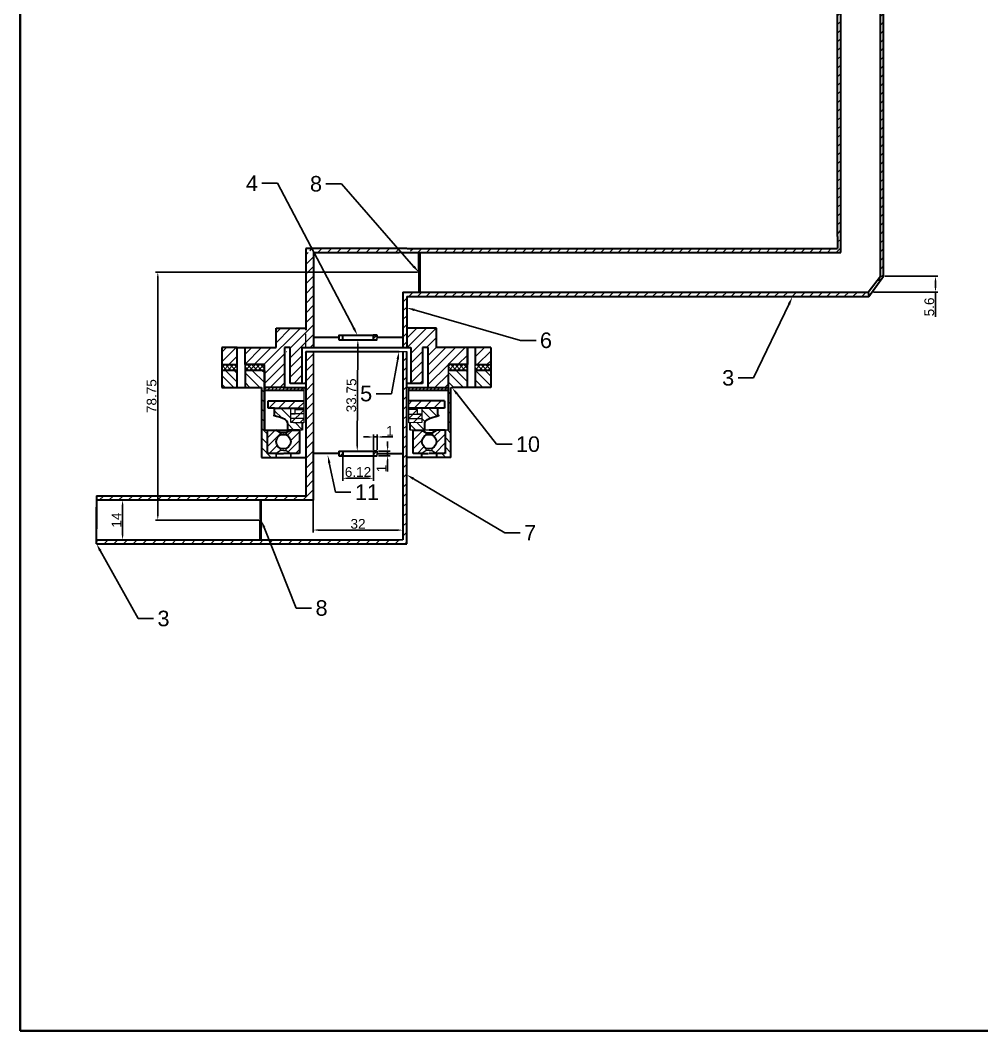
# Model space of a CAD drawing. Header units: millimetres. Extents: x 8 to 2580, y 319 to 2741.
# Drawn here: x 941 to 1437, y 319 to 839 of the extents above; entities that cross this region are included whole.
import ezdxf
from ezdxf import colors
from ezdxf.entities.mleader import LeaderData, LeaderLine
from ezdxf.math import Vec2, Vec3

# ---------------------------------------------------------------- set-up
doc = ezdxf.new("R2010")
doc.units = ezdxf.units.MM
doc.layers.add('Основная', color=7, linetype='Continuous', lineweight=40)
doc.styles.get("Standard").update_dxf_attribs({"font": 'arial.ttf'})
doc.dimstyles.new('ISO-25', dxfattribs={"dimtxt": 2.5, "dimasz": 2.5, "dimexe": 1.25, "dimexo": 0.625, "dimtad": 1, "dimtxsty": 'Standard', "dimcen": 2.5, "dimadec": 0, "dimazin": 0, "dimtfac": 1, "dimtmove": 0, "dimatfit": 3, "dimfxl": 1, "dimarcsym": 0})
pattern_1 = [(45, (-645.037, -32.9123), (-2.245064, 2.245064), [])]
pattern_2 = [(45, (-516.6192, 21.1615), (-1.122532, 1.122532), []), (135, (-516.6192, 21.1615), (-1.122532, -1.122532), [])]
pattern_3 = [(45, (-106.197, 5.4233), (-0.95, 0.95), [])]
pattern_4 = [(45, (-645.0997, 26.8657), (-2.245064, 2.245064), [])]
pattern_5 = [(45, (-106.2596, 65.2013), (-0.95, 0.95), [])]

# ---------------------------------------------------------------- blocks, each defined once
blk = doc.blocks.new('*D2')
at = {"color": 0, "lineweight": -2, "transparency": 16777216}
for p, q in [((1123.41, 618.05), (1123.41, 625.96)), ((1125.41, 618.05), (1125.41, 625.96)), ((1120.91, 624.71), (1118.41, 624.71)), ((1123.41, 624.71), (1125.41, 624.71)), ((1127.91, 624.71), (1133.5, 624.71))]:
    blk.add_line(p, q, dxfattribs=at)
at = {"color": 0, "transparency": 16777216}
for points in [[(1120.91, 625.13), (1120.91, 624.29), (1123.41, 624.71)], [(1127.91, 625.13), (1127.91, 624.29), (1125.41, 624.71)]]:
    blk.add_solid(points, dxfattribs=at)
at = {"layer": 'Defpoints', "color": 0, "transparency": 16777216}
for p in [(1125.41, 624.71), (1123.41, 617.43), (1125.41, 617.43)]:
    blk.add_point(p, dxfattribs=at)
at = {"color": 0, "lineweight": 13, "transparency": 16777216, "insert": (1131.95, 627.84), "char_height": 5, "attachment_point": 5}
blk.add_mtext('1', dxfattribs=at)
blk = doc.blocks.new('*D3')
at = {"color": 0, "lineweight": -2, "transparency": 16777216}
for p, q in [((1130.77, 619.93), (1130.77, 622.43)), ((1126.03, 617.43), (1132.02, 617.43)), ((1126.03, 615.03), (1132.02, 615.03)), ((1130.77, 617.43), (1130.77, 615.03)), ((1130.77, 612.53), (1130.77, 606.94))]:
    blk.add_line(p, q, dxfattribs=at)
at = {"color": 0, "transparency": 16777216}
for points in [[(1130.36, 619.93), (1131.19, 619.93), (1130.77, 617.43)], [(1130.36, 612.53), (1131.19, 612.53), (1130.77, 615.03)]]:
    blk.add_solid(points, dxfattribs=at)
at = {"layer": 'Defpoints', "color": 0, "transparency": 16777216}
for p in [(1125.41, 617.43), (1125.41, 615.03), (1130.77, 615.03)]:
    blk.add_point(p, dxfattribs=at)
at = {"color": 0, "lineweight": 13, "transparency": 16777216, "insert": (1127.64, 608.48), "char_height": 5, "attachment_point": 5, "rotation": 90}
blk.add_mtext('1', dxfattribs=at)
blk = doc.blocks.new('*D4')
at = {"color": 0, "lineweight": -2, "transparency": 16777216}
for p, q in [((1146.2, 709.63), (1011.06, 709.63)), ((1012.31, 584.39), (1012.31, 707.13)), ((1064.37, 581.89), (1011.06, 581.89))]:
    blk.add_line(p, q, dxfattribs=at)
at = {"color": 0, "lineweight": 100, "transparency": 16777216}
for points in [[(1011.9, 707.13), (1012.73, 707.13), (1012.31, 709.63)], [(1011.9, 584.39), (1012.73, 584.39), (1012.31, 581.89)]]:
    blk.add_solid(points, dxfattribs=at)
at = {"layer": 'Defpoints', "color": 0, "lineweight": 100, "transparency": 16777216}
for p in [(1012.31, 709.63), (1146.82, 709.63), (1064.99, 581.89)]:
    blk.add_point(p, dxfattribs=at)
at = {"color": 0, "lineweight": 13, "transparency": 16777216, "insert": (1009.14, 645.76), "char_height": 5, "attachment_point": 5, "rotation": 90}
blk.add_mtext('78.75', dxfattribs=at)
blk = doc.blocks.new('*D5')
at = {"color": 0, "lineweight": -2, "transparency": 16777216}
for p, q in [((1092.55, 668.15), (1092.43, 575.52)), ((1138.68, 668.09), (1138.56, 575.46)), ((1136.06, 576.71), (1094.93, 576.76))]:
    blk.add_line(p, q, dxfattribs=at)
at = {"color": 0, "lineweight": 100, "transparency": 16777216}
for points in [[(1094.93, 577.18), (1094.93, 576.35), (1092.43, 576.77)], [(1136.07, 577.13), (1136.06, 576.3), (1138.56, 576.71)]]:
    blk.add_solid(points, dxfattribs=at)
at = {"layer": 'Defpoints', "color": 0, "lineweight": 100, "transparency": 16777216}
for p in [(1092.55, 668.78), (1138.68, 668.72), (1092.43, 576.77)]:
    blk.add_point(p, dxfattribs=at)
at = {"color": 0, "lineweight": 30, "transparency": 16777216, "insert": (1115.52, 579.92), "char_height": 5, "attachment_point": 5, "rotation": 359.927}
blk.add_mtext('32', dxfattribs=at)
blk = doc.blocks.new('*D6')
at = {"color": 0, "lineweight": -2, "transparency": 16777216}
for p, q in [((1107.61, 614.4), (1107.61, 602.19)), ((1123.41, 614.4), (1123.41, 602.19)), ((1110.11, 603.44), (1120.91, 603.44))]:
    blk.add_line(p, q, dxfattribs=at)
at = {"color": 0, "lineweight": 100, "transparency": 16777216}
for points in [[(1110.11, 603.85), (1110.11, 603.02), (1107.61, 603.44)], [(1120.91, 603.85), (1120.91, 603.02), (1123.41, 603.44)]]:
    blk.add_solid(points, dxfattribs=at)
at = {"layer": 'Defpoints', "color": 0, "lineweight": 100, "transparency": 16777216}
for p in [(1107.61, 615.03), (1123.41, 615.03), (1123.41, 603.44)]:
    blk.add_point(p, dxfattribs=at)
at = {"color": 0, "lineweight": 13, "transparency": 16777216, "insert": (1115.51, 606.62), "char_height": 5, "attachment_point": 5}
blk.add_mtext('6.12', dxfattribs=at)
blk = doc.blocks.new('*D16')
at = {"color": 0, "lineweight": -2, "transparency": 16777216}
for p, q in [((1114.9, 674.81), (1114.17, 674.81)), ((1115.41, 672.31), (1115.12, 619.93)), ((1114.58, 617.43), (1113.86, 617.44))]:
    blk.add_line(p, q, dxfattribs=at)
at = {"color": 0, "lineweight": 100, "transparency": 16777216}
for points in [[(1114.99, 672.31), (1115.83, 672.31), (1115.42, 674.81)], [(1114.71, 619.93), (1115.54, 619.93), (1115.11, 617.43)]]:
    blk.add_solid(points, dxfattribs=at)
at = {"layer": 'Defpoints', "color": 0, "lineweight": 100, "transparency": 16777216}
for p in [(1115.52, 674.81), (1115.11, 617.43), (1115.21, 617.43)]:
    blk.add_point(p, dxfattribs=at)
at = {"color": 0, "lineweight": 13, "transparency": 16777216, "insert": (1112.09, 646.14), "char_height": 5, "attachment_point": 5, "rotation": 89.6874}
blk.add_mtext('33.75', dxfattribs=at)
blk = doc.blocks.new('*D17')
at = {"color": 0, "lineweight": -2, "transparency": 16777216}
for p, q in [((1387.06, 707.51), (1414.41, 707.51)), ((1413.16, 705.01), (1413.16, 701.9)), ((1381.14, 699.4), (1414.41, 699.4)), ((1413.16, 699.4), (1413.16, 686.55))]:
    blk.add_line(p, q, dxfattribs=at)
at = {"color": 0, "lineweight": 100, "transparency": 16777216}
for points in [[(1412.75, 705.01), (1413.58, 705.01), (1413.16, 707.51)], [(1412.75, 701.9), (1413.58, 701.9), (1413.16, 699.4)]]:
    blk.add_solid(points, dxfattribs=at)
at = {"layer": 'Defpoints', "color": 0, "lineweight": 100, "transparency": 16777216}
for p in [(1386.43, 707.51), (1380.52, 699.4), (1413.16, 699.4)]:
    blk.add_point(p, dxfattribs=at)
at = {"color": 0, "lineweight": 13, "transparency": 16777216, "insert": (1409.99, 691.73), "char_height": 5, "attachment_point": 5, "rotation": 90}
blk.add_mtext('5.6', dxfattribs=at)
blk = doc.blocks.new('*D19')
at = {"color": 0, "lineweight": -2, "transparency": 16777216}
for p, q in [((981.31, 592.09), (995.41, 592.09)), ((994.16, 589.59), (994.16, 574.16)), ((981.31, 571.66), (995.41, 571.66))]:
    blk.add_line(p, q, dxfattribs=at)
at = {"color": 0, "lineweight": 100, "transparency": 16777216}
for points in [[(993.75, 589.59), (994.58, 589.59), (994.16, 592.09)], [(993.75, 574.16), (994.58, 574.16), (994.16, 571.66)]]:
    blk.add_solid(points, dxfattribs=at)
at = {"layer": 'Defpoints', "color": 0, "lineweight": 100, "transparency": 16777216}
for p in [(980.68, 592.09), (980.68, 571.66), (994.16, 571.66)]:
    blk.add_point(p, dxfattribs=at)
at = {"color": 0, "lineweight": 13, "transparency": 16777216, "insert": (991.03, 581.88), "char_height": 5, "attachment_point": 5, "rotation": 90}
blk.add_mtext('14', dxfattribs=at)

msp = doc.modelspace()

# ---------------------------------------------------------------- hatches: boundary and pattern name
at = {"lineweight": 9, "transparency": 33554684}
h = msp.add_hatch(dxfattribs=at)
h.set_pattern_fill('ANSI31', color=256)
h.paths.add_polyline_path([(1364.311, 968.03), (1362.462, 968.03), (1362.624, 811.157), (1364.311, 811.157)])
h = msp.add_hatch(dxfattribs=at)
h.set_pattern_fill('ANSI31', color=256)
h.paths.add_polyline_path([(1386.431, 870.02), (1384.733, 870.02), (1384.733, 799.892), (1386.431, 799.892)])
h = msp.add_hatch(dxfattribs=at)
h.set_pattern_fill('ANSI31', color=256)
h.paths.add_polyline_path([(1364.311, 811.157), (1362.624, 811.157), (1362.714, 729.972), (1364.311, 729.972)])
h = msp.add_hatch(dxfattribs=at)
h.set_pattern_fill('ANSI31', color=256)
h.paths.add_polyline_path([(1386.431, 798.434), (1384.733, 798.434), (1384.733, 707.505), (1386.431, 707.505)])
h = msp.add_hatch(dxfattribs=at)
h.set_pattern_fill('ANSI31', color=256)
h.paths.add_polyline_path([(1364.311, 729.972), (1362.714, 729.972), (1362.716, 728.002), (1362.716, 721.833), (1266.832, 721.833), (1266.832, 719.832), (1364.311, 719.832)])
at = {"lineweight": 9}
h = msp.add_hatch(dxfattribs=at)
h.set_pattern_fill('JIS_WOOD', color=256, scale=5)
h.paths.add_polyline_path([(1092.548, 668.153), (1076.682, 668.782), (1088.549, 668.77), (1088.549, 594.426), (980.682, 594.426), (980.682, 592.093), (1092.461, 592.093)])
h.paths.add_polyline_path([(1092.549, 708.582), (1092.549, 719.832), (1088.549, 721.801), (1140.682, 721.801), (1140.682, 719.832), (1137.007, 719.832), (1137.007, 721.832), (1140.682, 721.832), (1140.682, 719.758), (1088.549, 719.758), (1088.549, 719.832), (1088.549, 708.582), (1088.549, 680.782), (1088.549, 670.782), (1092.549, 670.782)])
h.paths.add_polyline_path([(1082.682, 569.658), (1080.682, 571.658), (980.682, 571.658), (980.682, 569.658), (1083.557, 569.658), (1085.557, 569.658), (1080.682, 569.658), (1140.682, 569.658), (1140.682, 668.717), (1138.682, 668.719), (1138.682, 571.78), (1136.682, 571.78), (1082.682, 571.763)])
at = {"lineweight": 9, "transparency": 33554684}
h = msp.add_hatch(dxfattribs=at)
h.set_pattern_fill('ANSI31', color=256)
h.paths.add_polyline_path([(1266.832, 721.833), (1255.797, 721.833), (1255.797, 721.832), (1152.182, 721.832), (1142.628, 721.832), (1142.628, 719.832), (1152.182, 719.832), (1266.832, 719.832)])
at = {"transparency": 33554684}
h = msp.add_hatch(dxfattribs=at)
h.set_pattern_fill('ANGLE', color=256, angle=21.07834)
h.set_pattern_definition([(21.07834, (0, 0), (-2.512114, 6.51763), [5.08, -1.905]), (111.07834, (0, 0), (-6.51763, -2.512114), [5.08, -1.905])])
h.paths.add_polyline_path([(1386.431, 707.505), (1384.733, 707.505), (1378.465, 699.401), (1378.76, 697.109)])
at = {"lineweight": 9, "transparency": 33554684}
h = msp.add_hatch(dxfattribs=at)
h.set_pattern_fill('ANSI31', color=256)
h.paths.add_polyline_path([(1378.465, 699.401), (1138.682, 699.401), (1138.682, 691.288), (1140.682, 691.288), (1140.682, 697.109), (1378.465, 697.109)])
h.paths.add_polyline_path([(1140.682, 691.288), (1138.682, 691.288), (1138.682, 670.782), (1140.682, 670.782)])
at = {"lineweight": 9}
h = msp.add_hatch(dxfattribs=at)
h.set_pattern_fill('JIS_WOOD', color=256, scale=5)
h.paths.add_polyline_path([(1077.549, 670.782), (1080.549, 671.282), (1080.549, 652.682), (1086.549, 652.182), (1086.549, 670.782), (1088.549, 670.782), (1088.549, 677.832), (1088.549, 680.782), (1073.299, 680.782), (1073.299, 670.782), (1057.299, 670.782), (1057.299, 661.982), (1067.299, 661.982), (1067.299, 650.182), (1077.549, 650.182)])
h.paths.add_polyline_path([(1171.932, 670.782), (1155.932, 670.782), (1155.911, 680.782), (1140.682, 680.782), (1140.682, 670.782), (1142.682, 670.782), (1142.682, 652.182), (1148.682, 652.182), (1148.682, 670.782), (1151.682, 670.782), (1151.682, 650.182), (1161.932, 650.182), (1161.932, 661.982), (1171.932, 661.982)])
at = {"lineweight": 30}
h = msp.add_hatch(dxfattribs=at)
h.set_pattern_fill('ANSI31', color=256)
h.set_pattern_definition(pattern_4)
h.paths.add_polyline_path([(1105.543, 677.207), (1105.543, 674.807), (1107.543, 674.807), (1107.543, 677.207)])
h = msp.add_hatch(dxfattribs=at)
h.set_pattern_fill('ANSI31', color=256)
h.set_pattern_definition(pattern_4)
h.paths.add_polyline_path([(1105.543, 677.207), (1105.543, 674.807), (1107.543, 674.807), (1107.543, 677.207)])
h = msp.add_hatch(dxfattribs=at)
h.set_pattern_fill('ANSI31', color=256)
h.set_pattern_definition(pattern_4)
h.paths.add_polyline_path([(1105.543, 677.207), (1105.543, 674.807), (1107.543, 674.807), (1107.543, 677.207)])
at = {"lineweight": 30, "transparency": 33554684}
h = msp.add_hatch(dxfattribs=at)
h.set_pattern_fill('ANSI31', color=256)
h.set_pattern_definition([(45, (0, 2.4687), (-2.245064, 2.245064), [])])
h.paths.add_polyline_path([(1107.543, 677.207), (1105.543, 677.207), (1105.543, 674.807), (1107.543, 674.807)])
h.paths.add_polyline_path([(1107.606, 617.429), (1105.606, 617.429), (1105.606, 615.029), (1107.606, 615.029)])
at = {"lineweight": 30}
h = msp.add_hatch(dxfattribs=at)
h.set_pattern_fill('JIS_WOOD', color=256, scale=1.9)
h.set_pattern_definition(pattern_5)
h.paths.add_polyline_path([(1125.343, 677.207), (1123.343, 677.207), (1123.343, 674.807), (1125.343, 674.807)])
h = msp.add_hatch(dxfattribs=at)
h.set_pattern_fill('JIS_WOOD', color=256, scale=1.9)
h.set_pattern_definition(pattern_5)
h.paths.add_polyline_path([(1125.343, 677.207), (1123.343, 677.207), (1123.343, 674.807), (1125.343, 674.807)])
at = {"lineweight": 9}
h = msp.add_hatch(dxfattribs=at)
h.set_pattern_fill('JIS_WOOD', color=256, scale=1.9)
h.set_pattern_definition(pattern_5)
h.paths.add_polyline_path([(1125.343, 677.207), (1123.343, 677.207), (1123.343, 674.807), (1125.343, 674.807)])
h = msp.add_hatch(dxfattribs=at)
h.set_pattern_fill('JIS_WOOD', color=256, scale=5)
h.set_pattern_definition([(45, (11.8667, 0), (-2.5, 2.5), [])])
h.paths.add_polyline_path([(1045.299, 670.782), (1045.299, 661.982), (1053.299, 661.982), (1053.299, 670.782)])
h = msp.add_hatch(dxfattribs=at)
h.set_pattern_fill('JIS_WOOD', color=256, scale=5)
h.paths.add_polyline_path([(1175.932, 661.982), (1183.932, 661.982), (1183.932, 670.782), (1175.932, 670.782)])
h = msp.add_hatch(dxfattribs=at)
h.set_pattern_fill('ANSI37', color=256, scale=0.5)
h.set_pattern_definition(pattern_2)
h.paths.add_polyline_path([(1053.299, 661.982), (1045.299, 661.982), (1045.299, 658.982), (1053.299, 658.982)])
h = msp.add_hatch(dxfattribs=at)
h.set_pattern_fill('ANSI37', color=256, scale=0.5)
h.set_pattern_definition(pattern_2)
h.paths.add_polyline_path([(1057.299, 661.982), (1067.299, 661.982), (1067.299, 658.982), (1057.299, 658.982)])
h = msp.add_hatch(dxfattribs=at)
h.set_pattern_fill('ANSI37', color=256, scale=0.5)
h.set_pattern_definition([(45, (-541.986, 21.1615), (-1.122532, 1.122532), []), (135, (-541.986, 21.1615), (-1.122532, -1.122532), [])])
h.paths.add_polyline_path([(1171.932, 661.982), (1161.932, 661.982), (1161.932, 658.982), (1171.932, 658.982)])
h.paths.add_polyline_path([(1183.932, 661.982), (1175.932, 661.982), (1175.932, 658.982), (1183.932, 658.982)])
at = {"lineweight": 9, "transparency": 33554684}
h = msp.add_hatch(dxfattribs=at)
h.set_pattern_fill('ANSI31', color=256, angle=90)
h.paths.add_polyline_path([(1045.299, 650.182), (1053.299, 650.182), (1053.299, 658.982), (1045.299, 658.982)])
at = {"lineweight": 9}
h = msp.add_hatch(dxfattribs=at)
h.set_pattern_fill('JIS_WOOD', color=256, scale=5, angle=270)
h.paths.add_polyline_path([(1067.299, 658.982), (1055.432, 658.982), (1057.299, 658.982), (1057.299, 650.182), (1053.432, 650.182), (1065.799, 650.182), (1065.799, 614.182), (1073.299, 614.182), (1073.299, 616.282), (1068.799, 616.282), (1068.799, 628.282), (1067.299, 628.282)])
h.paths.add_polyline_path([(1163.432, 650.182), (1163.932, 650.182), (1171.932, 650.182), (1171.932, 658.982), (1161.932, 658.982), (1161.932, 650.182), (1161.932, 628.282), (1160.432, 628.282), (1160.432, 616.282), (1155.932, 616.282), (1155.932, 614.182), (1163.432, 614.182)])
h = msp.add_hatch(dxfattribs=at)
h.set_pattern_fill('JIS_WOOD', color=256, scale=5, angle=270)
h.paths.add_polyline_path([(1175.932, 650.182), (1183.932, 650.182), (1183.932, 658.982), (1175.932, 658.982)])
h = msp.add_hatch(dxfattribs=at)
h.set_pattern_fill('JIS_WOOD', color=256, scale=1.9)
h.set_pattern_definition([(45, (-108.1145, 0), (-0.95, 0.95), [])])
h.paths.add_polyline_path([(1087.549, 650.182), (1065.682, 650.182), (1067.299, 650.182), (1067.299, 648.682), (1087.549, 648.682)])
h.paths.add_polyline_path([(1161.932, 650.182), (1141.682, 650.182), (1141.682, 648.682), (1161.932, 648.682)])
h = msp.add_hatch(dxfattribs=at)
h.set_pattern_fill('JIS_WOOD', color=256, scale=5)
h.paths.add_polyline_path([(1087.549, 643.284), (1069.174, 643.284), (1069.174, 639.534), (1060.682, 639.534), (1065.932, 639.534), (1070.432, 639.534), (1087.549, 639.534)])
h.paths.add_polyline_path([(1160.057, 643.284), (1141.682, 643.284), (1141.682, 639.534), (1156.682, 639.534), (1160.057, 639.534)])
at = {"lineweight": 9, "transparency": 33554684}
h = msp.add_hatch(dxfattribs=at)
h.set_pattern_fill('ANSI31', color=256, angle=90)
edge = h.paths.add_edge_path()
edge.add_line((1080.799, 639.534), (1077.799, 639.534))
edge.add_line((1077.799, 639.534), (1072.549, 639.534))
edge.add_line((1072.549, 639.534), (1072.549, 635.784))
edge.add_spline(control_points=[(1072.549, 635.784), (1069.975, 635.784), (1079.299, 634.606), (1079.299, 632.032)], knot_values=[0, 0, 0, 0, 10.2969239, 10.2969239, 10.2969239, 10.2969239], degree=3, periodic=0)
edge.add_line((1079.299, 632.032), (1079.299, 628.282))
edge.add_line((1079.299, 628.282), (1085.299, 628.282))
edge.add_line((1085.299, 628.282), (1086.799, 628.282))
edge.add_line((1086.799, 628.282), (1086.799, 632.109))
edge.add_line((1086.799, 632.109), (1082.299, 632.109))
edge.add_line((1082.299, 632.109), (1080.799, 632.109))
edge.add_line((1080.799, 632.109), (1080.799, 639.534))
h = msp.add_hatch(dxfattribs=at)
h.set_pattern_fill('ANSI31', color=256)
h.paths.add_polyline_path([(1087.549, 638.859), (1083.049, 638.859), (1083.049, 636.609), (1087.549, 636.609)])
h.paths.add_polyline_path([(1087.549, 636.609), (1083.049, 636.609), (1080.799, 636.609), (1080.799, 634.359), (1087.549, 634.359)])
h.paths.add_polyline_path([(1087.549, 634.359), (1080.799, 634.359), (1080.799, 632.109), (1082.299, 632.109), (1087.549, 632.109)])
h = msp.add_hatch(dxfattribs=at)
h.set_pattern_fill('ANSI31', color=256)
h.paths.add_polyline_path([(1146.182, 638.784), (1141.682, 638.784), (1141.682, 636.534), (1146.182, 636.534)])
h.paths.add_polyline_path([(1148.432, 636.534), (1146.182, 636.534), (1141.682, 636.534), (1141.682, 634.284), (1148.432, 634.284)])
h.paths.add_polyline_path([(1148.432, 634.284), (1141.682, 634.284), (1141.682, 632.034), (1148.432, 632.109)])
h = msp.add_hatch(dxfattribs=at)
h.set_pattern_fill('ANSI31', color=256, angle=90)
edge = h.paths.add_edge_path()
edge.add_line((1156.682, 639.534), (1148.432, 639.534))
edge.add_line((1148.432, 639.534), (1148.432, 632.109))
edge.add_line((1148.432, 632.109), (1142.432, 632.042))
edge.add_line((1142.432, 632.042), (1142.432, 628.282))
edge.add_line((1142.432, 628.282), (1143.932, 628.282))
edge.add_line((1143.932, 628.282), (1149.932, 628.282))
edge.add_line((1149.932, 628.282), (1149.932, 632.207))
edge.add_spline(control_points=[(1149.932, 632.032), (1149.932, 634.606), (1159.256, 635.784), (1156.682, 635.784)], knot_values=[0, 0, 0, 0, 10.2967084, 10.2967084, 10.2967084, 10.2967084], degree=3, periodic=0)
edge.add_line((1156.682, 635.784), (1156.682, 639.534))
h = msp.add_hatch(dxfattribs=at)
h.set_pattern_fill('ANSI31', color=256)
h.paths.add_polyline_path([(1075.549, 625.719), (1075.549, 626.782), (1073.299, 628.282), (1068.799, 628.282), (1068.799, 616.282), (1073.299, 616.282), (1075.549, 617.782), (1075.549, 618.845, -0.2982166), (1073.299, 622.282, -0.2982166)])
h.paths.add_polyline_path([(1085.299, 628.282), (1080.799, 628.282), (1078.549, 626.782), (1078.549, 625.719, -0.2982166), (1080.799, 622.282, -0.2982166), (1078.549, 618.845), (1078.549, 617.782), (1080.799, 616.282), (1085.299, 616.282)])
h.paths.add_polyline_path([(1150.682, 625.719), (1150.682, 626.782), (1148.432, 628.282), (1143.932, 628.282), (1143.932, 616.282), (1148.432, 616.282), (1150.682, 617.782), (1150.682, 618.845, -0.2982166), (1148.432, 622.282, -0.2982166)])
h.paths.add_polyline_path([(1160.432, 628.282), (1155.932, 628.282), (1153.682, 626.782), (1153.682, 625.719, -0.2982166), (1155.932, 622.282, -0.2982166), (1153.682, 618.845), (1153.682, 617.782), (1155.932, 616.282), (1160.432, 616.282)])
at = {"lineweight": 9}
h = msp.add_hatch(dxfattribs=at)
h.set_pattern_fill('ANSI31', color=256)
h.set_pattern_definition(pattern_1)
h.paths.add_polyline_path([(1105.606, 617.429), (1105.606, 615.029), (1107.606, 615.029), (1107.606, 617.429)])
h = msp.add_hatch(dxfattribs=at)
h.set_pattern_fill('ANSI31', color=256)
h.set_pattern_definition(pattern_1)
h.paths.add_polyline_path([(1105.606, 617.429), (1105.606, 615.029), (1107.606, 615.029), (1107.606, 617.429)])
h = msp.add_hatch(dxfattribs=at)
h.set_pattern_fill('ANSI31', color=256)
h.set_pattern_definition(pattern_1)
h.paths.add_polyline_path([(1105.606, 617.429), (1105.606, 615.029), (1107.606, 615.029), (1107.606, 617.429)])
h = msp.add_hatch(dxfattribs=at)
h.set_pattern_fill('JIS_WOOD', color=256, scale=1.9)
h.set_pattern_definition(pattern_3)
h.paths.add_polyline_path([(1125.406, 617.429), (1123.406, 617.429), (1123.406, 615.029), (1125.406, 615.029)])
h = msp.add_hatch(dxfattribs=at)
h.set_pattern_fill('JIS_WOOD', color=256, scale=1.9)
h.set_pattern_definition(pattern_3)
h.paths.add_polyline_path([(1125.406, 617.429), (1123.406, 617.429), (1123.406, 615.029), (1125.406, 615.029)])
h = msp.add_hatch(dxfattribs=at)
h.set_pattern_fill('JIS_WOOD', color=256, scale=1.9)
h.set_pattern_definition(pattern_3)
h.paths.add_polyline_path([(1125.406, 617.429), (1123.406, 617.429), (1123.406, 615.029), (1125.406, 615.029)])

# ---------------------------------------------------------------- linework, layer by layer
at = {"lineweight": 30}
for p, q in [((1384.733, 707.505), (1384.733, 1120.179)), ((1386.431, 707.505), (1386.431, 1120.179)), ((1364.311, 719.832), (1364.311, 1107.783)), ((1362.716, 728.002), (1362.311, 1095.445)), ((1362.716, 728.002), (1362.716, 721.833)), ((1140.682, 721.801), (1088.549, 721.801)), ((1088.549, 721.801), (1088.549, 679.832)), ((1092.549, 719.832), (1136.682, 719.758)), ((1092.549, 719.832), (1092.549, 670.782)), ((1138.682, 719.832), (1152.182, 719.832)), ((1140.91, 721.832), (1362.723, 721.833)), ((1146.822, 709.629), (1146.822, 719.832)), ((1147.557, 709.629), (1147.557, 719.832)), ((1152.182, 719.832), (1364.311, 719.832)), ((1146.822, 709.629), (1146.822, 699.429)), ((1378.465, 699.401), (1384.733, 707.505)), ((1378.76, 697.109), (1386.431, 707.505)), ((1138.682, 699.401), (1378.465, 699.401)), ((1138.682, 699.401), (1138.682, 670.782)), ((1378.465, 699.401), (1378.76, 697.109)), ((1140.682, 697.109), (1378.76, 697.109)), ((1140.682, 697.109), (1140.682, 670.782)), ((1073.299, 670.782), (1073.299, 680.782)), ((1073.299, 680.782), (1088.549, 680.782)), ((1105.543, 677.207), (1105.543, 674.807)), ((1105.543, 677.207), (1107.543, 677.207)), ((1105.543, 677.207), (1105.543, 674.807)), ((1105.543, 677.207), (1107.543, 677.207)), ((1105.543, 677.207), (1105.543, 674.807)), ((1105.543, 677.207), (1107.543, 677.207)), ((1105.793, 677.207), (1105.793, 677.207)), ((1105.793, 677.207), (1105.793, 677.207)), ((1105.793, 677.207), (1105.793, 677.207)), ((1107.543, 677.207), (1107.543, 674.807)), ((1107.543, 677.207), (1107.543, 674.807)), ((1107.543, 677.207), (1107.543, 674.807)), ((1107.621, 677.207), (1123.641, 677.207)), ((1107.621, 677.207), (1123.641, 677.207)), ((1107.621, 677.207), (1123.641, 677.207)), ((1125.343, 677.207), (1123.343, 677.207)), ((1123.343, 677.207), (1123.343, 674.807)), ((1125.343, 677.207), (1123.343, 677.207)), ((1123.343, 677.207), (1123.343, 674.807)), ((1125.343, 677.207), (1123.343, 677.207)), ((1123.343, 677.207), (1123.343, 674.807)), ((1155.911, 680.782), (1140.682, 680.782)), ((1155.932, 670.782), (1155.911, 680.782)), ((1105.793, 676.007), (1092.549, 676.007)), ((1105.543, 674.807), (1107.543, 674.807)), ((1105.543, 674.807), (1107.543, 674.807)), ((1105.543, 674.807), (1107.543, 674.807)), ((1107.621, 674.807), (1123.281, 674.807)), ((1107.621, 674.807), (1123.281, 674.807)), ((1107.621, 674.807), (1123.281, 674.807)), ((1123.343, 674.807), (1125.343, 674.807)), ((1123.343, 674.807), (1125.343, 674.807)), ((1123.343, 674.807), (1125.343, 674.807)), ((1138.682, 676.007), (1125.343, 676.007)), ((1053.299, 670.782), (1045.299, 670.782)), ((1045.299, 670.782), (1045.299, 661.982)), ((1053.299, 661.982), (1053.299, 670.782)), ((1053.299, 670.782), (1073.299, 670.782)), ((1057.299, 661.982), (1057.299, 670.782)), ((1080.549, 670.782), (1077.549, 670.782)), ((1077.549, 670.782), (1077.549, 650.182)), ((1080.549, 652.182), (1080.549, 670.782)), ((1086.549, 670.782), (1142.682, 670.782)), ((1086.549, 670.782), (1086.549, 652.182)), ((1088.549, 668.782), (1088.549, 594.426)), ((1088.549, 668.77), (1136.682, 668.721)), ((1138.682, 668.719), (1138.682, 571.78)), ((1140.682, 569.658), (1140.682, 668.717)), ((1142.682, 670.782), (1142.682, 652.182)), ((1151.682, 670.782), (1148.682, 670.782)), ((1148.682, 670.782), (1148.682, 652.182)), ((1151.682, 650.182), (1151.682, 670.782)), ((1183.932, 670.782), (1155.932, 670.782)), ((1171.932, 650.182), (1171.932, 670.782)), ((1171.932, 670.782), (1171.932, 661.982)), ((1175.932, 670.782), (1175.932, 661.982)), ((1183.932, 670.782), (1183.932, 650.182)), ((1045.299, 661.982), (1045.299, 658.982)), ((1045.299, 661.982), (1053.299, 661.982)), ((1067.299, 661.982), (1057.299, 661.982)), ((1067.299, 650.182), (1067.299, 661.982)), ((1171.932, 661.982), (1161.932, 661.982)), ((1175.932, 661.982), (1183.932, 661.982)), ((1053.299, 658.982), (1045.299, 658.982)), ((1045.299, 658.982), (1045.299, 650.182)), ((1053.299, 650.182), (1053.299, 658.982)), ((1057.299, 658.982), (1057.299, 650.182)), ((1067.299, 658.982), (1057.299, 658.982)), ((1067.299, 659.032), (1067.299, 628.282)), ((1067.299, 628.282), (1067.299, 656.782)), ((1171.932, 658.982), (1161.932, 658.982)), ((1161.932, 656.782), (1161.932, 628.282)), ((1183.932, 658.982), (1175.932, 658.982)), ((1175.932, 658.982), (1175.932, 650.182)), ((1086.549, 652.182), (1080.549, 652.182)), ((1088.549, 652.182), (1087.549, 652.182)), ((1142.682, 652.182), (1140.682, 652.182)), ((1148.682, 652.182), (1142.682, 652.182)), ((1045.299, 650.182), (1065.299, 650.182)), ((1045.299, 650.182), (1053.299, 650.182)), ((1065.799, 650.182), (1065.799, 614.182)), ((1077.549, 650.182), (1067.299, 650.182)), ((1087.549, 648.682), (1067.299, 648.682)), ((1077.549, 650.182), (1088.549, 650.182)), ((1141.682, 650.182), (1161.932, 650.182)), ((1161.932, 648.682), (1141.682, 648.682)), ((1163.432, 614.182), (1163.432, 650.182)), ((1183.932, 650.182), (1163.932, 650.182)), ((1175.932, 650.182), (1171.932, 650.182)), ((1069.174, 639.534), (1069.174, 643.284)), ((1069.174, 643.284), (1087.549, 643.284)), ((1160.057, 643.284), (1141.682, 643.284)), ((1160.057, 643.284), (1160.057, 639.534)), ((1072.549, 639.534), (1069.174, 639.534)), ((1072.549, 635.784), (1072.549, 639.534)), ((1072.549, 639.534), (1077.799, 639.534)), ((1077.799, 639.534), (1082.299, 639.534)), ((1080.799, 639.534), (1087.549, 639.534)), ((1156.682, 639.534), (1141.682, 639.534)), ((1156.682, 635.784), (1156.682, 639.534)), ((1160.057, 639.534), (1156.682, 639.534)), ((1079.299, 628.282), (1079.299, 632.032)), ((1086.799, 632.032), (1086.799, 628.282)), ((1142.432, 628.282), (1142.432, 632.032)), ((1149.932, 628.282), (1149.932, 632.032)), ((1068.799, 628.282), (1085.299, 628.282)), ((1068.799, 628.282), (1077.049, 628.282)), ((1068.799, 616.282), (1068.799, 628.282)), ((1075.549, 626.782), (1073.299, 628.282)), ((1078.549, 626.782), (1075.549, 626.782)), ((1075.549, 626.782), (1075.549, 625.719)), ((1080.799, 628.282), (1078.549, 626.782)), ((1078.549, 626.782), (1078.549, 625.719)), ((1085.299, 628.282), (1079.299, 628.282)), ((1085.299, 628.282), (1085.299, 616.282)), ((1143.932, 628.282), (1149.932, 628.282)), ((1143.932, 616.282), (1143.932, 628.282)), ((1148.432, 628.282), (1150.682, 626.782)), ((1150.682, 626.782), (1153.682, 626.782)), ((1160.432, 628.282), (1152.182, 628.282)), ((1153.682, 626.782), (1155.932, 628.282)), ((1153.682, 626.782), (1153.682, 625.719)), ((1160.432, 628.282), (1160.432, 616.282)), ((1073.299, 616.282), (1068.799, 616.282)), ((1073.299, 616.282), (1077.049, 616.282)), ((1080.799, 616.282), (1077.335, 616.282)), ((1085.299, 616.282), (1080.799, 616.282)), ((1105.606, 616.229), (1092.549, 616.229)), ((1105.606, 617.429), (1107.606, 617.429)), ((1105.606, 617.429), (1107.606, 617.429)), ((1105.606, 617.429), (1105.606, 615.029)), ((1105.606, 617.429), (1107.606, 617.429)), ((1105.606, 615.029), (1107.606, 615.029)), ((1105.856, 617.429), (1105.856, 617.429)), ((1105.856, 617.429), (1105.856, 617.429)), ((1105.856, 617.429), (1105.856, 617.429)), ((1107.606, 617.429), (1107.606, 615.029)), ((1107.683, 617.429), (1123.704, 617.429)), ((1107.683, 615.029), (1123.344, 615.029)), ((1125.406, 617.429), (1123.406, 617.429)), ((1123.406, 617.429), (1123.406, 615.029)), ((1123.406, 615.029), (1125.406, 615.029)), ((1125.406, 616.229), (1138.619, 616.229)), ((1148.432, 616.282), (1143.932, 616.282)), ((1148.432, 616.282), (1151.896, 616.282)), ((1148.432, 614.182), (1148.432, 616.282)), ((1155.932, 616.282), (1152.182, 616.282)), ((1160.432, 616.282), (1155.932, 616.282)), ((1155.932, 616.282), (1155.932, 614.182)), ((1065.799, 614.182), (1073.299, 614.182)), ((1073.299, 614.182), (1080.799, 614.182)), ((1080.799, 614.182), (1088.299, 614.182)), ((1163.432, 614.182), (1140.932, 614.182)), ((980.682, 594.426), (980.682, 577.332)), ((980.682, 594.426), (1088.549, 594.426)), ((1092.549, 592.093), (980.682, 592.093)), ((980.682, 569.722), (980.682, 588.582)), ((1064.993, 592.093), (1064.993, 581.893)), ((1065.507, 592.093), (1065.507, 571.7)), ((1064.993, 571.707), (1064.993, 581.893)), ((980.682, 571.658), (1083.137, 571.658)), ((980.682, 569.658), (1140.682, 569.658)), ((1082.682, 571.709), (1136.682, 571.78))]:
    msp.add_line(p, q, dxfattribs=at)
for p, q in [((1384.731, 753.487), (1384.731, 753.487)), ((1147.557, 699.429), (1147.557, 709.629)), ((1147.557, 709.629), (1147.557, 702.48)), ((1136.474, 571.78), (1138.687, 571.78))]:
    msp.add_line(p, q)
at = {"lineweight": 9}
for p, q in [((1136.682, 719.832), (1136.682, 719.832)), ((1138.682, 719.832), (1136.682, 719.832)), ((1136.682, 719.832), (1140.682, 719.832)), ((1140.682, 721.832), (1140.682, 721.832)), ((1152.182, 721.832), (1255.797, 721.832)), ((1152.182, 719.832), (1152.182, 719.832)), ((1146.822, 708.582), (1146.822, 708.582)), ((1073.299, 680.782), (1073.299, 680.782)), ((1088.549, 670.782), (1088.549, 677.832)), ((1125.343, 674.807), (1125.343, 677.207)), ((1125.343, 677.207), (1125.343, 676.007)), ((1125.343, 674.807), (1125.343, 677.207)), ((1125.343, 677.207), (1125.343, 676.007)), ((1125.343, 674.807), (1125.343, 677.207)), ((1125.343, 677.207), (1125.343, 676.007)), ((1045.299, 652.182), (1045.299, 670.782)), ((1053.299, 658.982), (1053.299, 670.782)), ((1053.299, 670.782), (1053.299, 650.182)), ((1057.299, 650.182), (1057.299, 670.782)), ((1057.299, 670.782), (1057.299, 661.982)), ((1057.299, 670.782), (1057.299, 670.782)), ((1080.549, 670.782), (1077.549, 670.782)), ((1077.549, 670.782), (1077.549, 652.182)), ((1080.549, 652.182), (1080.549, 670.782)), ((1088.549, 661.232), (1088.549, 668.782)), ((1092.549, 668.778), (1092.549, 592.093)), ((1136.682, 668.721), (1140.682, 668.717)), ((1138.682, 670.782), (1140.682, 670.782)), ((1140.682, 668.717), (1140.682, 661.168)), ((1183.932, 670.782), (1171.932, 670.782)), ((1053.299, 661.982), (1045.299, 661.982)), ((1045.299, 661.982), (1045.299, 658.982)), ((1053.299, 658.982), (1053.299, 661.982)), ((1053.299, 661.982), (1053.299, 658.982)), ((1057.299, 661.982), (1067.299, 661.982)), ((1057.299, 661.982), (1057.299, 658.982)), ((1057.299, 661.982), (1057.299, 658.982)), ((1067.299, 661.982), (1067.299, 658.982)), ((1161.932, 661.982), (1161.932, 650.182)), ((1175.932, 658.982), (1175.932, 661.982)), ((1045.299, 650.182), (1045.299, 658.982)), ((1045.299, 658.982), (1045.299, 658.982)), ((1045.299, 658.982), (1053.299, 658.982)), ((1053.299, 658.982), (1053.299, 658.982)), ((1053.299, 658.982), (1053.299, 650.182)), ((1057.299, 658.982), (1067.299, 658.982)), ((1140.682, 661.168), (1140.682, 661.168)), ((1142.682, 661.232), (1142.682, 661.232)), ((1045.299, 652.182), (1045.299, 650.182)), ((1077.549, 652.182), (1077.549, 650.182)), ((1088.549, 652.182), (1080.549, 652.182)), ((1086.549, 652.182), (1086.549, 652.182)), ((1086.549, 652.182), (1088.549, 652.182)), ((1053.299, 650.182), (1057.299, 650.182)), ((1057.299, 650.182), (1065.299, 650.182)), ((1065.799, 650.182), (1065.299, 650.182)), ((1065.799, 650.182), (1065.799, 614.182)), ((1067.299, 650.182), (1067.299, 648.682)), ((1087.549, 650.182), (1087.549, 632.034)), ((1087.549, 650.182), (1087.549, 648.682)), ((1141.682, 650.182), (1140.682, 650.182)), ((1141.682, 632.034), (1141.682, 650.182)), ((1163.432, 650.182), (1163.932, 650.182)), ((1163.932, 650.182), (1171.932, 650.182)), ((1080.799, 632.109), (1080.799, 639.534)), ((1087.549, 636.609), (1080.799, 636.609)), ((1080.799, 636.609), (1083.049, 636.609)), ((1083.049, 636.609), (1083.049, 638.859)), ((1083.049, 638.859), (1087.549, 638.859)), ((1146.182, 638.784), (1141.682, 638.784)), ((1141.682, 636.534), (1147.682, 636.534)), ((1146.182, 636.534), (1146.182, 638.784)), ((1148.432, 636.534), (1146.182, 636.534)), ((1148.432, 639.534), (1148.432, 632.109)), ((1079.299, 631.985), (1079.299, 631.985)), ((1080.799, 632.109), (1080.799, 634.359)), ((1080.799, 634.359), (1087.549, 634.359)), ((1082.299, 632.109), (1080.799, 632.109)), ((1082.299, 632.109), (1087.549, 632.109)), ((1087.549, 632.034), (1086.799, 632.032)), ((1141.682, 634.284), (1148.432, 634.284)), ((1148.432, 632.109), (1141.682, 632.034)), ((1067.299, 628.282), (1068.799, 628.282)), ((1068.799, 628.282), (1067.299, 628.282)), ((1068.799, 628.282), (1068.799, 616.282)), ((1068.799, 628.282), (1073.299, 628.282)), ((1073.299, 628.282), (1073.299, 628.282)), ((1077.049, 628.282), (1077.049, 628.282)), ((1077.049, 626.782), (1078.549, 626.782)), ((1085.299, 628.282), (1080.799, 628.282)), ((1085.299, 616.282), (1085.299, 628.282)), ((1086.799, 628.282), (1085.299, 628.282)), ((1143.932, 628.282), (1142.432, 628.282)), ((1160.432, 628.282), (1143.932, 628.282)), ((1150.682, 626.782), (1150.682, 625.719)), ((1161.932, 628.282), (1160.432, 628.282)), ((1068.799, 616.282), (1085.299, 616.282)), ((1068.799, 616.282), (1073.299, 616.282)), ((1075.549, 617.782), (1073.299, 616.282)), ((1073.299, 616.282), (1073.299, 614.182)), ((1073.299, 614.182), (1073.299, 616.282)), ((1075.549, 617.782), (1075.549, 618.845)), ((1077.049, 617.782), (1075.549, 617.782)), ((1077.049, 617.782), (1078.549, 617.782)), ((1078.549, 617.782), (1078.549, 618.845)), ((1078.549, 617.782), (1080.799, 616.282)), ((1080.799, 614.182), (1080.799, 616.282)), ((1080.799, 616.282), (1080.799, 614.182)), ((1080.799, 616.282), (1080.799, 614.182)), ((1105.606, 617.429), (1105.606, 615.029)), ((1105.606, 617.429), (1105.606, 615.029)), ((1105.606, 615.029), (1107.606, 615.029)), ((1105.606, 615.029), (1107.606, 615.029)), ((1107.606, 617.429), (1107.606, 615.029)), ((1107.606, 617.429), (1107.606, 615.029)), ((1107.683, 617.429), (1123.704, 617.429)), ((1107.683, 617.429), (1123.704, 617.429)), ((1107.683, 615.029), (1123.344, 615.029)), ((1107.683, 615.029), (1123.344, 615.029)), ((1125.406, 617.429), (1123.406, 617.429)), ((1123.406, 617.429), (1123.406, 615.029)), ((1125.406, 617.429), (1123.406, 617.429)), ((1123.406, 617.429), (1123.406, 615.029)), ((1123.406, 615.029), (1125.406, 615.029)), ((1123.406, 615.029), (1125.406, 615.029)), ((1125.406, 615.029), (1125.406, 617.429)), ((1125.406, 617.429), (1125.406, 616.229)), ((1125.406, 615.029), (1125.406, 617.429)), ((1125.406, 617.429), (1125.406, 616.229)), ((1125.406, 615.029), (1125.406, 617.429)), ((1125.406, 617.429), (1125.406, 616.229)), ((1150.682, 617.782), (1148.432, 616.282)), ((1150.682, 617.782), (1150.682, 618.845)), ((1152.182, 617.782), (1150.682, 617.782)), ((1152.182, 617.782), (1153.682, 617.782)), ((1153.682, 617.782), (1153.682, 618.845)), ((1153.682, 617.782), (1155.932, 616.282)), ((1088.549, 601.832), (1088.549, 601.832)), ((1092.549, 599.832), (1092.549, 599.832)), ((980.682, 588.582), (980.682, 588.582)), ((1064.993, 588.582), (1064.993, 588.582)), ((980.682, 577.332), (980.682, 575.332)), ((1138.682, 577.332), (1138.682, 577.332))]:
    msp.add_line(p, q, dxfattribs=at)
at = {"lineweight": 13}
msp.add_line((1384.733, 707.505), (1386.431, 707.505), dxfattribs=at)
at = {"lineweight": 30}
for centre in [(1077.049, 622.282), (1152.182, 622.282)]:
    msp.add_circle(centre, 3.75, dxfattribs=at)
for points in [[(1079.299, 632.032), (1079.299, 634.606), (1069.975, 635.784), (1072.549, 635.784)], [(1149.932, 632.032), (1149.932, 634.606), (1159.256, 635.784), (1156.682, 635.784)]]:
    msp.add_open_spline(points, degree=3, dxfattribs=at)
at = {"layer": 'Основная'}
for p, q in [((941.398, 398.724), (941.398, 1486.724)), ((941.398, 318.724), (941.398, 398.724)), ((2573.398, 318.724), (941.398, 318.724))]:
    msp.add_line(p, q, dxfattribs=at)

# ---------------------------------------------------------------- dimensions: what is measured, and where the dimension line sits
at = {"lineweight": 13}
for base, p1, p2, text, picture, middle in [((1012.314, 709.629), (1064.993, 581.893), (1146.822, 709.629), '78.75', '*D4', (1009.137, 645.761)), ((1413.163, 699.401), (1386.431, 707.505), (1380.517, 699.401), '5.6', '*D17', (1409.985, 691.727))]:
    dim = msp.add_linear_dim(base=base, p1=p1, p2=p2, angle=90, text=text, dimstyle='ISO-25', override={"dimtxt": 5}, dxfattribs=at)
    dim.commit()
    dim.dimension.update_dxf_attribs({"geometry": picture, "text_midpoint": middle})
for p1, p2, distance, text, picture, middle in [((1115.523, 674.807), (1115.209, 617.429), -0.098, '33.75', '*D16', (1112.088, 646.136)), ((980.682, 592.093), (980.682, 571.658), 13.482, '14', '*D19', (991.029, 581.876))]:
    dim = msp.add_aligned_dim(p1=p1, p2=p2, distance=distance, text=text, dimstyle='ISO-25', override={"dimtxt": 5}, dxfattribs=at)
    dim.commit()
    dim.dimension.update_dxf_attribs({"geometry": picture, "text_midpoint": middle})
at = {"lineweight": 30}
dim = msp.add_linear_dim(base=(1092.432, 576.768), p1=(1138.682, 668.719), p2=(1092.549, 668.778), angle=179.92696, text='32', dimstyle='ISO-25', override={"dimtxt": 5}, dxfattribs=at)
dim.commit()
dim.dimension.update_dxf_attribs({"geometry": '*D5', "text_midpoint": (1115.511, 576.738), "dimtype": 161})
at = {"lineweight": 13}
for base, p1, p2, text, picture, middle in [((1125.406, 624.71), (1123.406, 617.429), (1125.406, 617.429), '1', '*D2', (1131.952, 627.845)), ((1123.406, 603.438), (1107.606, 615.029), (1123.406, 615.029), '6.12', '*D6', (1115.506, 606.616))]:
    dim = msp.add_linear_dim(base=base, p1=p1, p2=p2, text=text, dimstyle='ISO-25', override={"dimtxt": 5}, dxfattribs=at)
    dim.commit()
    dim.dimension.update_dxf_attribs({"geometry": picture, "text_midpoint": middle})
dim = msp.add_linear_dim(base=(1130.772, 615.029), p1=(1125.406, 617.429), p2=(1125.406, 615.029), angle=90, text='1', dimstyle='ISO-25', override={"dimtxt": 5}, dxfattribs=at)
dim.commit()
dim.dimension.update_dxf_attribs({"geometry": '*D3', "text_midpoint": (1130.772, 608.483), "dimtype": 160})

# ---------------------------------------------------------------- leaders
ml = msp.add_multileader_mtext('Standard', dxfattribs=at)
ml.set_content('4', color=256)
ml.set_leader_properties()
ml.build(insert=Vec2(0, 0))
ctx = ml.context
ctx.base_point, ctx.char_height, ctx.plane_origin = Vec3(1056.431, 755.45), 8, Vec3(1127.076, 687.406)
ctx.text_align_type = 2
notes = []
notes.append((ctx, [(0, (1, 1, 0), (1073.964, 755.45), (-1, 0), 8, [(0, [(1115.209, 677.207)], 0, [])])]))
ctx.mtext.insert, ctx.mtext.alignment, ctx.mtext.flow_direction = Vec3(1063.964, 759.45), 3, 5
ml = msp.add_multileader_mtext('Standard', dxfattribs=at)
ml.set_content('8', color=256)
ml.set_leader_properties()
ml.build(insert=Vec2(0, 0))
ctx = ml.context
ctx.base_point, ctx.char_height, ctx.plane_origin = Vec3(1089.687, 755.127), 8, Vec3(1146.197, 708.582)
ctx.text_align_type = 2
notes.append((ctx, [(0, (1, 1, 0), (1106.959, 755.127), (-1, 0), 8, [(0, [(1146.822, 709.629)], 0, [])])]))
ctx.mtext.insert, ctx.mtext.alignment, ctx.mtext.flow_direction = Vec3(1096.959, 759.195), 3, 5
ml = msp.add_multileader_mtext('Standard', dxfattribs=at)
ml.set_content('3', color=256)
ml.set_leader_properties()
ml.build(insert=Vec2(0, 0))
ctx = ml.context
ctx.base_point, ctx.char_height, ctx.plane_origin = Vec3(1302.158, 655.107), 8, Vec3(1386.811, 697.332)
ctx.text_align_type = 2
notes.append((ctx, [(1, (1, 1, 0), (1319.397, 655.107), (-1, 0), 8, [(0, [(1339.397, 696.843)], 0, [])])]))
ctx.mtext.insert, ctx.mtext.alignment, ctx.mtext.flow_direction = Vec3(1309.397, 659.178), 3, 5
ml = msp.add_multileader_mtext('Standard', dxfattribs=at)
ml.set_content('6', color=256)
ml.set_leader_properties()
ml.build(insert=Vec2(0, 0))
ctx = ml.context
ctx.base_point, ctx.char_height, ctx.plane_origin = Vec3(1207.256, 674.476), 8, Vec3(1140.682, 691.288)
notes.append((ctx, [(0, (1, 1, 0), (1199.256, 674.476), (1, 0), 8, [(0, [(1140.682, 691.288)], 0, [])])]))
ctx.mtext.insert, ctx.mtext.flow_direction = Vec3(1209.256, 678.544), 5
ml = msp.add_multileader_mtext('Standard', dxfattribs=at)
ml.set_content('5', color=256)
ml.set_leader_properties()
ml.build(insert=Vec2(0, 0))
ctx = ml.context
ctx.base_point, ctx.char_height, ctx.plane_origin = Vec3(1115.494, 647.015), 8, Vec3(1136.682, 668.721)
ctx.text_align_type = 2
notes.append((ctx, [(0, (1, 1, 0), (1132.798, 647.015), (-1, 0), 8, [(0, [(1136.682, 668.721)], 0, [])])]))
ctx.mtext.insert, ctx.mtext.alignment, ctx.mtext.flow_direction = Vec3(1122.798, 651.083), 3, 5
ml = msp.add_multileader_mtext('Standard', dxfattribs=at)
ml.set_content('10', color=256)
ml.set_leader_properties()
ml.build(insert=Vec2(0, 0))
ctx = ml.context
ctx.base_point, ctx.char_height, ctx.plane_origin = Vec3(1194.885, 620.942), 8, Vec3(1163.932, 650.182)
notes.append((ctx, [(0, (1, 1, 0), (1186.885, 620.942), (1, 0), 8, [(0, [(1163.932, 650.182)], 0, [])])]))
ctx.mtext.insert, ctx.mtext.flow_direction = Vec3(1196.885, 625.011), 5
ml = msp.add_multileader_mtext('Standard', dxfattribs=at)
ml.set_content('11', color=256)
ml.set_leader_properties()
ml.build(insert=Vec2(0, 0))
ctx = ml.context
ctx.base_point, ctx.char_height, ctx.plane_origin = Vec3(1111.893, 596.279), 8, Vec3(1064.368, 588.582)
notes.append((ctx, [(1, (1, 1, 0), (1103.893, 596.279), (1, 0), 8, [(0, [(1099.904, 615.277)], 0, [])])]))
ctx.mtext.insert, ctx.mtext.flow_direction = Vec3(1113.893, 600.279), 5
ml = msp.add_multileader_mtext('Standard', dxfattribs=at)
ml.set_content('7', color=256)
ml.set_leader_properties()
ml.build(insert=Vec2(0, 0))
ctx = ml.context
ctx.base_point, ctx.char_height, ctx.plane_origin = Vec3(1199.142, 575.391), 8, Vec3(1140.932, 594.912)
notes.append((ctx, [(0, (1, 1, 0), (1191.142, 575.391), (1, 0), 8, [(0, [(1140.607, 605.229)], 0, [])])]))
ctx.mtext.insert, ctx.mtext.flow_direction = Vec3(1201.142, 579.391), 5
ml = msp.add_multileader_mtext('Standard', dxfattribs=at)
ml.set_content('8', color=256)
ml.set_leader_properties()
ml.build(insert=Vec2(0, 0))
ctx = ml.context
ctx.base_point, ctx.char_height, ctx.plane_origin = Vec3(1091.605, 536.523), 8, Vec3(1148.115, 489.978)
notes.append((ctx, [(1, (1, 1, 0), (1083.605, 536.523), (1, 0), 8, [(0, [(1065.592, 581.851)], 0, [])])]))
ctx.mtext.insert, ctx.mtext.flow_direction = Vec3(1093.605, 540.591), 5
ml = msp.add_multileader_mtext('Standard', dxfattribs=at)
ml.set_content('3', color=256)
ml.set_leader_properties()
ml.build(insert=Vec2(0, 0))
ctx = ml.context
ctx.base_point, ctx.char_height, ctx.plane_origin = Vec3(1010.147, 531.128), 8, Vec3(980.682, 575.332)
notes.append((ctx, [(0, (1, 1, 0), (1002.147, 531.128), (1, 0), 8, [(0, [(980.682, 569.658)], 0, [])])]))
ctx.mtext.insert, ctx.mtext.flow_direction = Vec3(1012.147, 535.199), 5
for ctx, leaders in notes:
    for number, flags, end, landing, length, lines in leaders:
        leader = LeaderData()
        leader.index, (leader.has_last_leader_line, leader.has_dogleg_vector, leader.attachment_direction) = number, flags
        leader.last_leader_point, leader.dogleg_vector, leader.dogleg_length = Vec3(end), Vec3(landing), length
        for number, points, colour, breaks in lines:
            line = LeaderLine()
            line.index, line.vertices, line.color, line.breaks = number, Vec3.list(points), colors.encode_raw_color(colour), breaks
            leader.lines.append(line)
        ctx.leaders.append(leader)

doc.saveas('drawing.dxf')
